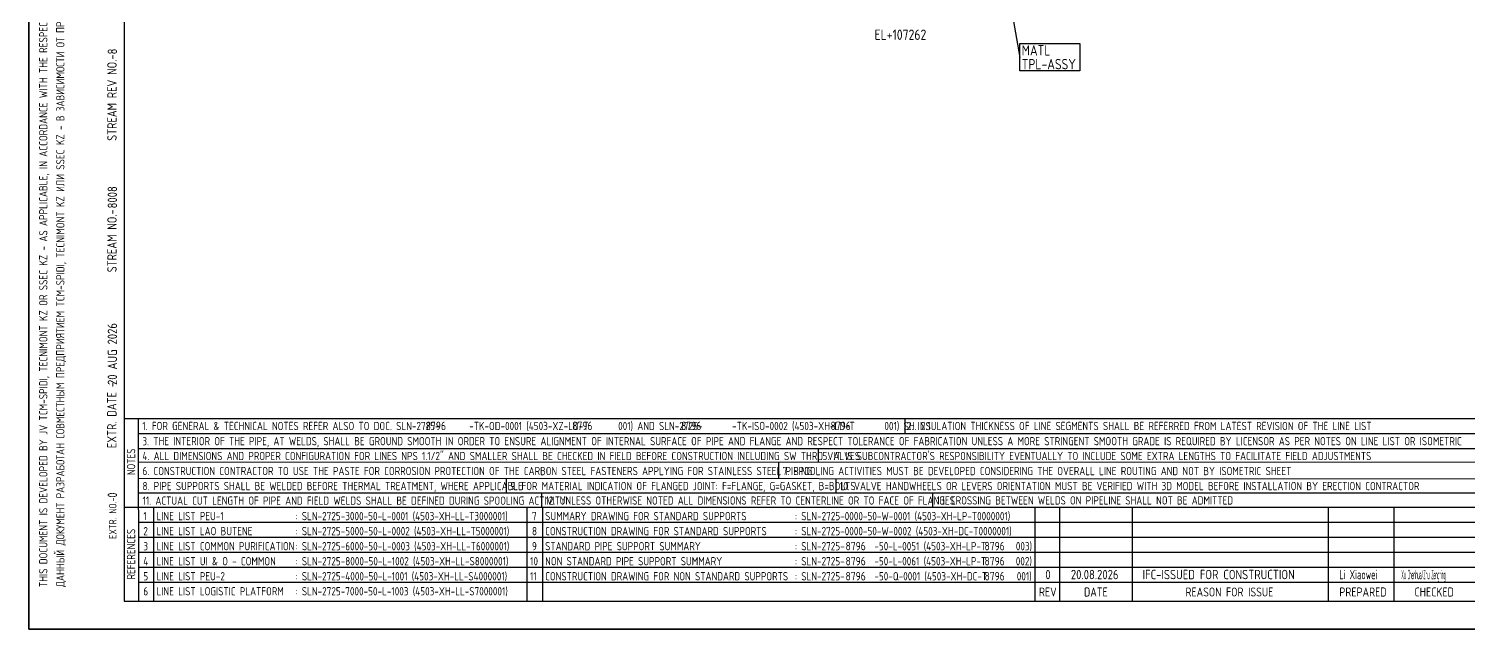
# Model space of a CAD drawing. Extents: x 0 to 594, y 0 to 420.
# Drawn here: x 0 to 383.3, y 0 to 159.8 of the extents above; entities that cross this region are included whole.
import ezdxf

# ---------------------------------------------------------------- set-up
doc = ezdxf.new("R2010")
doc.units = 0
doc.header["$MEASUREMENT"] = 0
doc.linetypes.add('BORDER_2012_SLN$0$8001.Solid', pattern=[0])
for name, color, linetype, lineweight in [('BORDER_2012_SLN$0$BG_01', 7, 'BORDER_2012_SLN$0$8001.Solid', 25), ('BORDER_2012_SLN$0$BG_02', 7, 'BORDER_2012_SLN$0$8001.Solid', 25), ('BORDER_2012_SLN$0$BG_Level_1', 7, 'BORDER_2012_SLN$0$8001.Solid', 25), ('BORDER_2012_SLN$0$Level_1', 7, 'BORDER_2012_SLN$0$8001.Solid', 25), ('BORDER_2012_SLN$0$Level_18', 7, 'BORDER_2012_SLN$0$8001.Solid', 25)]:
    doc.layers.add(name, color=color, linetype=linetype, lineweight=lineweight)
doc.layers.add('GT_1', color=7, linetype='Continuous')
doc.styles.add('BORDER_2012_SLN$0$GOST type A', font='GOST type A')
doc.styles.add('HTX1', font='')
doc.styles.get('HTX1').set_extended_font_data('GOST type A')

# ---------------------------------------------------------------- blocks, each defined once
blk = doc.blocks.new('BORDER_2012_SLN')
at = {"layer": 'BORDER_2012_SLN$0$BG_Level_1', "color": 7, "lineweight": -3}
for p, q in [((402.7, 56), (25.4, 56)), ((29.11, 56), (29.22, 7.5)), ((233.25, 56), (233.24, 52)), ((402.7, 52), (29.1, 52)), ((402.7, 47.99), (29.16, 48.01)), ((210.22, 48), (210.22, 44.42)), ((402.7, 44.41), (29.17, 44.42)), ((199.61, 44.42), (199.61, 40.02)), ((402.7, 39.96), (29.15, 40.07)), ((127.1, 40.04), (127.1, 36.23)), ((214.87, 40.02), (214.87, 36.23)), ((136.5, 36.23), (136.5, 32.43)), ((240.64, 36.23), (240.64, 32.43)), ((33.22, 32.43), (33.22, 7.59)), ((132.63, 32.43), (132.63, 7.6)), ((136.8, 32.43), (136.8, 7.59))]:
    blk.add_line(p, q, dxfattribs=at)
at = {"layer": 'BORDER_2012_SLN$0$Level_1', "color": 7, "lineweight": -3}
for p, q in [((25.4, 412.5), (25.4, 7.5)), ((402.7, 36.23), (29.15, 36.23)), ((402.7, 32.43), (25.4, 32.43)), ((267.9, 32.43), (267.91, 7.5)), ((274.59, 7.5), (274.59, 32.43)), ((293.91, 7.5), (293.91, 32.43)), ((346.11, 7.5), (346.11, 32.43)), ((363.55, 7.5), (363.55, 32.43)), ((402.7, 28.43), (29.17, 28.43)), ((402.7, 24.43), (29.18, 24.43)), ((402.7, 20.43), (29.19, 20.43)), ((402.7, 16.43), (29.2, 16.43)), ((402.7, 12.43), (29.2, 12.43)), ((25.4, 7.5), (588.6, 7.5))]:
    blk.add_line(p, q, dxfattribs=at)
at = {"layer": 'BORDER_2012_SLN$0$Level_18', "color": 7, "lineweight": -3, "flags": 128}
blk.add_lwpolyline([(0, 0), (0, 420), (594, 420), (594, 0)], close=True, dxfattribs=at)
at = {"color": 7, "char_height": 2.2, "attachment_point": 1, "style": 'BORDER_2012_SLN$0$GOST type A'}
for s, insert in [('{\\l\\fGOST type A|b0|i0;\\T1;1}', (30.5, 31.2)), ('{\\l\\fGOST type A|b0|i0;\\T1;: SLN-2725-3000-50-L-0001 (4503-XH-LL-T3000001)}', (71, 31.2)), ('{\\l\\fGOST type A|b0|i0;\\T1;7}', (134, 31.2)), ('{\\l\\fGOST type A|b0|i0;\\T1;SUMMARY DRAWING FOR STANDARD SUPPORTS}', (137.5, 31.2)), ('{\\l\\fGOST type A|b0|i0;\\T1;: SLN-2725-0000-50-W-0001 (4503-XH-LP-T0000001)}', (204, 31.2)), ('{\\l\\fGOST type A|b0|i0;\\T1;2}', (30.5, 27.2)), ('{\\l\\fGOST type A|b0|i0;\\T1;LINE LIST LAO BUTENE}', (34, 27.2)), ('{\\l\\fGOST type A|b0|i0;\\T1;: SLN-2725-5000-50-L-0002 (4503-XH-LL-T5000001)}', (71, 27.2)), ('{\\l\\fGOST type A|b0|i0;\\T1;8}', (134, 27.2)), ('{\\l\\fGOST type A|b0|i0;\\T1;CONSTRUCTION DRAWING FOR STANDARD SUPPORTS}', (137.5, 27.2)), ('{\\l\\fGOST type A|b0|i0;\\T1;: SLN-2725-0000-50-W-0002 (4503-XH-DC-T0000001)}', (204, 27.2)), ('{\\l\\fGOST type A|b0|i0;\\T1;3}', (30.5, 23.2)), ('{\\l\\fGOST type A|b0|i0;\\T1;LINE LIST COMMON PURIFICATION}', (34, 23.2)), ('{\\l\\fGOST type A|b0|i0;\\T1;: SLN-2725-6000-50-L-0003 (4503-XH-LL-T6000001)}', (71, 23.2)), ('{\\l\\fGOST type A|b0|i0;\\T1;9}', (134, 23.2)), ('{\\C256;STANDARD PIPE SUPPORT SUMMARY}', (137.5, 23.2)), ('{\\fGOST type A|b0|i0|c0|p34;: SLN-2725-       -50-L-0051 (4503-XH-LP-T       003)}', (204, 23.2)), ('{\\l\\fGOST type A|b0|i0;\\T1;4}', (30.5, 19.2)), ('{\\l\\fGOST type A|b0|i0;\\T1;LINE LIST UI & O - COMMON}', (34, 19.2)), ('{\\l\\fGOST type A|b0|i0;\\T1;: SLN-2725-8000-50-L-1002 (4503-XH-LL-S8000001)}', (71, 19.2)), ('{\\l\\fGOST type A|b0|i0;\\T1;10}', (133.5, 19.2)), ('{\\l\\fGOST type A|b0|i0;\\T1;NON STANDARD PIPE SUPPORT SUMMARY}', (137.5, 19.2)), ('{\\fGOST type A|b0|i0|c0|p34;: SLN-2725-       -50-L-0061 (4503-XH-LP-T       002)}', (204, 19.2)), ('{\\l\\fGOST type A|b0|i0;\\T1;: SLN-2725-4000-50-L-1001 (4503-XH-LL-S4000001)}', (71, 15.2)), ('{\\fGOST type A|b0|i0|c0|p34;: SLN-2725-       -50-Q-0001 (4503-XH-DC-T       001)}', (204, 15.2)), ('{\\l\\fGOST type A|b0|i0;\\T1;5}', (30.5, 15.2)), ('{\\l\\fGOST type A|b0|i0;\\T1;LINE LIST PEU-2}', (34, 15.2)), ('{\\l\\fGOST type A|b0|i0;\\T1;11}', (133.5, 15.2)), ('{\\C256;CONSTRUCTION DRAWING FOR NON STANDARD SUPPORTS}', (137.5, 15.2)), ('{\\l\\fGOST type A|b0|i0;\\T1;6}', (30.5, 11.2)), ('{\\l\\fGOST type A|b0|i0;\\T1;LINE LIST LOGISTIC PLATFORM}', (34, 11.2)), ('{\\l\\fGOST type A|b0|i0;\\T1;: SLN-2725-7000-50-L-1003 (4503-XH-LL-S7000001)}', (71, 11.2))]:
    blk.add_mtext(s, dxfattribs=dict(at, insert=insert))
at = {"layer": 'BORDER_2012_SLN$0$BG_01', "color": 7, "attachment_point": 1, "rotation": 90, "style": 'BORDER_2012_SLN$0$GOST type A'}
for s, insert, char_height in [('{\\fGOST type A|b0|i0|c134|p34;\\W1.01;ДАННЫЙ ДОКУМЕНТ РАЗРАБОТАН СОВМЕСТНЫМ ПРЕДПРИЯТИЕМ \\fGOST type A|b0|i0|c0|p34;TCM-SPIDI, TECNIMONT KZ \\fGOST type A|b0|i0|c134|p34;ИЛИ \\fGOST type A|b0|i0|c0|p34;SSEC KZ - \\fGOST type A|b0|i0|c134|p34;В ЗАВИСИМОСТИ ОТ ПРИМЕНИМОСТИ\\fGOST type A|b0|i0|c0|p34;, \\fGOST type A|b0|i0|c134|p34;В СООТВЕТСТВИИ С СООТВЕТСТВУЮЩЕЙ ОБЛАСТЬЮ РАБОТ\\fGOST type A|b0|i0|c0|p34;. \\fGOST type A|b0|i0|c134|p34;ЯВЛЯЕТСЯ КОНФИДЕНЦИАЛЬНЫМ И НЕ МОЖЕТ БЫТЬ ИСПОЛЬЗОВАН ДРУГИМИ ЛИЦАМИ ДЛЯ КАКИХ\\fGOST type A|b0|i0|c0|p34;-\\fGOST type A|b0|i0|c134|p34;ЛИБО ЦЕЛЕЙ\\fGOST type A|b0|i0|c0|p34;, \\fGOST type A|b0|i0|c134|p34;КРОМЕ ПРОЕКТА \\fGOST type A|b0|i0|c0|p34;SILLENO.}', (7.3, 11.21), 2.2), ('{\\l\\fGOST type A|b0|i0;\\T1;EXTR. DATE -}', (20.86, 48.18), 2.5), ('{\\l\\fGOST type A|b0|i0;\\T1;EXTR. NO.-}', (21.36, 24.02), 2)]:
    blk.add_mtext(s, dxfattribs=dict(at, insert=insert, char_height=char_height))
at = {"layer": 'BORDER_2012_SLN$0$BG_01', "color": 7, "insert": (2.76, 11.2), "char_height": 2.2, "attachment_point": 1, "rotation": 90, "line_spacing_factor": 1.090909, "style": 'BORDER_2012_SLN$0$GOST type A'}
blk.add_mtext('{\\fGOST type A|b0|i0|c0|p34;\\W1.01;THIS DOCUMENT IS DEVELOPED BY JV TCM-SPIDI, TECNIMONT KZ OR SSEC KZ - AS APPLICABLE, IN ACCORDANCE WITH THE RESPECTIVE SCOPE OF WORK -  IS CONFIDENTIAL AND CANNOT BE USED BY OTHERS FOR ANY PURPOSE OTHER THAN THE SILLENO PROJECT}', dxfattribs=at)
at = {"layer": 'BORDER_2012_SLN$0$BG_02', "color": 7, "char_height": 2.5, "attachment_point": 1, "rotation": 90, "style": 'BORDER_2012_SLN$0$GOST type A'}
for s, insert in [('{\\l\\fGOST type A|b0|i0;\\T1;STREAM REV NO.-}', (20.9, 130)), ('{\\l\\fGOST type A|b0|i0;\\T1;STREAM NO.-}', (20.9, 95))]:
    blk.add_mtext(s, dxfattribs=dict(at, insert=insert))
at = {"layer": 'BORDER_2012_SLN$0$BG_Level_1', "color": 7, "attachment_point": 1, "style": 'BORDER_2012_SLN$0$GOST type A'}
for s, insert, char_height in [('{\\fGOST type A|b0|i0|c0|p34;\\C256; 1. FOR GENERAL & TECHNICAL NOTES REFER ALSO TO DOC. SLN-2725-       -TK-OD-0001 (4503-XZ-LD-T       001) AND SLN-2725-       -TK-ISO-0002 (4503-XH-LD-T       001) SH. 2.1}', (29.11, 55.19), 2.2), ('{\\fGOST type A|b0|i0|c0|p34;\\C256;2. INSULATION THICKNESS OF LINE SEGMENTS SHALL BE REFERRED FROM LATEST REVISION OF THE LINE LIST}', (233.84, 55.19), 2.2), ('{\\fGOST type A|b0|i0|c0|p34;\\C256; 3. THE INTERIOR OF THE PIPE, AT WELDS, SHALL BE GROUND SMOOTH IN ORDER TO ENSURE ALIGNMENT OF INTERNAL SURFACE OF PIPE AND FLANGE AND RESPECT TOLERANCE OF FABRICATION UNLESS A MORE STRINGENT SMOOTH GRADE IS REQUIRED BY LICENSOR AS PER NOTES ON LINE LIST OR ISOMETRIC}', (29.12, 51.15), 2.2), ('{\\fGOST type A|b0|i0|c0|p34;\\C256; 4. ALL DIMENSIONS AND PROPER CONFIGURATION FOR LINES NPS 1.1/2" AND SMALLER SHALL BE CHECKED IN FIELD BEFORE CONSTRUCTION INCLUDING SW THRD VALVES}', (29.13, 47.2), 2.2), ("{\\C256; 5. IT IS SUBCONTRACTOR'S RESPONSIBILITY EVENTUALLY TO INCLUDE SOME EXTRA LENGTHS TO FACILITATE FIELD ADJUSTMENTS}", (210.22, 47.2), 2.2), ('{\\C256; 6. CONSTRUCTION CONTRACTOR TO USE THE PASTE FOR CORROSION PROTECTION OF THE CARBON STEEL FASTENERS APPLYING FOR STAINLESS STEEL PIPING}', (29.14, 43.2), 2.2), ('{\\C256; 7. SPOOLING ACTIVITIES MUST BE DEVELOPED CONSIDERING THE OVERALL LINE ROUTING AND NOT BY ISOMETRIC SHEET}', (199.61, 43.2), 2.2), ('{\\C256; 8. PIPE SUPPORTS SHALL BE WELDED BEFORE THERMAL TREATMENT, WHERE APPLICABLE}', (29.15, 39.2), 2.2), ('{\\C256; 9. FOR MATERIAL INDICATION OF FLANGED JOINT: F=FLANGE, G=GASKET, B=BOLTS}', (127.1, 39.2), 2.2), ('{\\C256; 10. VALVE HANDWHEELS OR LEVERS ORIENTATION MUST BE VERIFIED WITH 3D MODEL BEFORE INSTALLATION BY ERECTION CONTRACTOR}', (214.87, 39.2), 2.2), ('{\\C256; 11. ACTUAL CUT LENGTH OF PIPE AND FIELD WELDS SHALL BE DEFINED DURING SPOOLING ACTIVITY}', (29.16, 35.32), 2.2), ('{\\C256; 12. UNLESS OTHERWISE NOTED ALL DIMENSIONS REFER TO CENTERLINE OR TO FACE OF FLANGES}', (136.5, 35.35), 2.2), ('{\\C256; 13. CROSSING BETWEEN WELDS ON PIPELINE SHALL NOT BE ADMITTED}', (240.64, 35.38), 2.2), ('{\\l\\fGOST type A|b0|i0;\\T1;LINE LIST PEU-1}', (34, 31.2), 2.2), ('{\\l\\fGOST type A|b0|i0;\\T1;REV}', (269, 11.1), 2.4), ('{\\l\\fGOST type A|b0|i0;\\T1;DATE}', (281, 11.1), 2.4), ('{\\l\\fGOST type A|b0|i0;\\T1;REASON FOR ISSUE}', (308, 11.1), 2.4), ('{\\l\\fGOST type A|b0|i0;\\T1;PREPARED}', (349, 11.1), 2.4), ('{\\l\\fGOST type A|b0|i0;\\T1;CHECKED}', (369, 11.1), 2.4)]:
    blk.add_mtext(s, dxfattribs=dict(at, insert=insert, char_height=char_height))
at = {"layer": 'BORDER_2012_SLN$0$BG_Level_1', "color": 7, "char_height": 2.2, "attachment_point": 1, "rotation": 90, "style": 'BORDER_2012_SLN$0$GOST type A'}
for s, insert in [('{\\l\\fGOST type A|b0|i0;\\T1;NOTES}', (26.15, 40.99)), ('{\\l\\fGOST type A|b0|i0;\\T1;REFERENCES}', (26.15, 13.23))]:
    blk.add_mtext(s, dxfattribs=dict(at, insert=insert))

msp = doc.modelspace()

# ---------------------------------------------------------------- linework, layer by layer
at = {"layer": 'GT_1', "flags": 128}
for points in [[(0, 0), (594, 0), (594, 420), (0, 420), (0, 0)], [(257.5, 188.6), (263.9, 152.2)], [(263.9, 155.9), (279.9, 155.9), (279.9, 148.6), (263.9, 148.6), (263.9, 155.9)]]:
    msp.add_lwpolyline(points, dxfattribs=at)

# ---------------------------------------------------------------- block references
at = {"linetype": 'Continuous'}
msp.add_blockref('BORDER_2012_SLN', (0, 0), dxfattribs=at)

# ---------------------------------------------------------------- texts
at = {"layer": 'GT_1', "style": 'HTX1'}
for s, height, width, p in [('EL+107262', 2.75, 1.02, (225.229, 156.867)), ('MATL', 2.75, 1.02, (264.4, 152.7)), ('TPL-ASSY', 2.75, 1.02, (264.4, 149.033)), ('8796', 2.25, 1.02, (105.7, 53)), ('8796', 2.25, 1.02, (144.7, 53)), ('8796', 2.25, 1.02, (173.7, 53)), ('8796', 2.25, 1.02, (213.5, 53)), ('8796', 2.25, 1.02, (217.5, 21)), ('8796', 2.25, 1.02, (254.5, 21)), ('8796', 2.25, 1.02, (217.5, 17)), ('8796', 2.25, 1.02, (254.5, 17)), ('0', 2.5, 1.02, (270.7, 13.3)), ('0', 2.5, 1.02, (270.7, 13.3)), ('0', 2.5, 1.02, (270.7, 13.3)), ('0', 2.5, 1.02, (270.7, 13.3)), ('0', 2.5, 1.02, (270.7, 13.3)), ('0', 2.5, 1.02, (270.7, 13.3)), ('0', 2.5, 1.02, (270.7, 13.3)), ('0', 2.5, 1.02, (270.7, 13.3)), ('0', 2.5, 1.02, (270.7, 13.3)), ('0', 2.5, 1.02, (270.7, 13.3)), ('0', 2.5, 1.02, (270.7, 13.3)), ('0', 2.5, 1.02, (270.7, 13.3)), ('0', 2.5, 1.02, (270.7, 13.3)), ('0', 2.5, 1.02, (270.7, 13.3)), ('0', 2.5, 1.02, (270.7, 13.3)), ('0', 2.5, 1.02, (270.7, 13.3)), ('20.08.2026', 2.5, 1.02, (277.5, 13.3)), ('20.08.2026', 2.5, 1.02, (277.5, 13.3)), ('20.08.2026', 2.5, 1.02, (277.5, 13.3)), ('20.08.2026', 2.5, 1.02, (277.5, 13.3)), ('20.08.2026', 2.5, 1.02, (277.5, 13.3)), ('20.08.2026', 2.5, 1.02, (277.5, 13.3)), ('20.08.2026', 2.5, 1.02, (277.5, 13.3)), ('20.08.2026', 2.5, 1.02, (277.5, 13.3)), ('20.08.2026', 2.5, 1.02, (277.5, 13.3)), ('20.08.2026', 2.5, 1.02, (277.5, 13.3)), ('20.08.2026', 2.5, 1.02, (277.5, 13.3)), ('20.08.2026', 2.5, 1.02, (277.5, 13.3)), ('20.08.2026', 2.5, 1.02, (277.5, 13.3)), ('20.08.2026', 2.5, 1.02, (277.5, 13.3)), ('20.08.2026', 2.5, 1.02, (277.5, 13.3)), ('20.08.2026', 2.5, 1.02, (277.5, 13.3)), ('IFC-ISSUED FOR CONSTRUCTION', 2.5, 1.02, (296.6, 13.3)), ('IFC-ISSUED FOR CONSTRUCTION', 2.5, 1.02, (296.6, 13.3)), ('IFC-ISSUED FOR CONSTRUCTION', 2.5, 1.02, (296.6, 13.3)), ('IFC-ISSUED FOR CONSTRUCTION', 2.5, 1.02, (296.6, 13.3)), ('IFC-ISSUED FOR CONSTRUCTION', 2.5, 1.02, (296.6, 13.3)), ('IFC-ISSUED FOR CONSTRUCTION', 2.5, 1.02, (296.6, 13.3)), ('IFC-ISSUED FOR CONSTRUCTION', 2.5, 1.02, (296.6, 13.3)), ('IFC-ISSUED FOR CONSTRUCTION', 2.5, 1.02, (296.6, 13.3)), ('IFC-ISSUED FOR CONSTRUCTION', 2.5, 1.02, (296.6, 13.3)), ('IFC-ISSUED FOR CONSTRUCTION', 2.5, 1.02, (296.6, 13.3)), ('IFC-ISSUED FOR CONSTRUCTION', 2.5, 1.02, (296.6, 13.3)), ('IFC-ISSUED FOR CONSTRUCTION', 2.5, 1.02, (296.6, 13.3)), ('IFC-ISSUED FOR CONSTRUCTION', 2.5, 1.02, (296.6, 13.3)), ('IFC-ISSUED FOR CONSTRUCTION', 2.5, 1.02, (296.6, 13.3)), ('IFC-ISSUED FOR CONSTRUCTION', 2.5, 1.02, (296.6, 13.3)), ('IFC-ISSUED FOR CONSTRUCTION', 2.5, 1.02, (296.6, 13.3)), ('Li Xiaowei', 2.5, 0.7, (349, 13.3)), ('Li Xiaowei', 2.5, 0.7, (349, 13.3)), ('Li Xiaowei', 2.5, 0.7, (349, 13.3)), ('Li Xiaowei', 2.5, 0.7, (349, 13.3)), ('Li Xiaowei', 2.5, 0.7, (349, 13.3)), ('Li Xiaowei', 2.5, 0.7, (349, 13.3)), ('Li Xiaowei', 2.5, 0.7, (349, 13.3)), ('Li Xiaowei', 2.5, 0.7, (349, 13.3)), ('Li Xiaowei', 2.5, 0.7, (349, 13.3)), ('Li Xiaowei', 2.5, 0.7, (349, 13.3)), ('Li Xiaowei', 2.5, 0.7, (349, 13.3)), ('Li Xiaowei', 2.5, 0.7, (349, 13.3)), ('Li Xiaowei', 2.5, 0.7, (349, 13.3)), ('Li Xiaowei', 2.5, 0.7, (349, 13.3)), ('Li Xiaowei', 2.5, 0.7, (349, 13.3)), ('Li Xiaowei', 2.5, 0.7, (349, 13.3)), ('Xu Chenhua/Zhu Zengting', 2.5, 0.3, (365.5, 13.3)), ('Xu Chenhua/Zhu Zengting', 2.5, 0.3, (365.5, 13.3)), ('Xu Chenhua/Zhu Zengting', 2.5, 0.3, (365.5, 13.3)), ('Xu Chenhua/Zhu Zengting', 2.5, 0.3, (365.5, 13.3)), ('Xu Chenhua/Zhu Zengting', 2.5, 0.3, (365.5, 13.3)), ('Xu Chenhua/Zhu Zengting', 2.5, 0.3, (365.5, 13.3)), ('Xu Chenhua/Zhu Zengting', 2.5, 0.3, (365.5, 13.3)), ('Xu Chenhua/Zhu Zengting', 2.5, 0.3, (365.5, 13.3)), ('Xu Chenhua/Zhu Zengting', 2.5, 0.3, (365.5, 13.3)), ('Xu Chenhua/Zhu Zengting', 2.5, 0.3, (365.5, 13.3)), ('Xu Chenhua/Zhu Zengting', 2.5, 0.3, (365.5, 13.3)), ('Xu Chenhua/Zhu Zengting', 2.5, 0.3, (365.5, 13.3)), ('Xu Chenhua/Zhu Zengting', 2.5, 0.3, (365.5, 13.3)), ('Xu Chenhua/Zhu Zengting', 2.5, 0.3, (365.5, 13.3)), ('Xu Chenhua/Zhu Zengting', 2.5, 0.3, (365.5, 13.3)), ('Xu Chenhua/Zhu Zengting', 2.5, 0.3, (365.5, 13.3)), ('8796', 2.25, 1.02, (217.5, 13)), ('8796', 2.25, 1.02, (254.5, 13))]:
    msp.add_text(s, height=height, dxfattribs=dict(at, width=width)).set_placement(p)
at = {"layer": 'GT_1', "style": 'HTX1', "width": 1.02}
for s, p in [('8', (23.5, 153)), ('8008', (23.5, 112)), ('20 AUG 2026', (23.5, 65)), ('0', (23.5, 35))]:
    msp.add_text(s, height=2.5, rotation=90, dxfattribs=at).set_placement(p)

doc.saveas('drawing.dxf')
